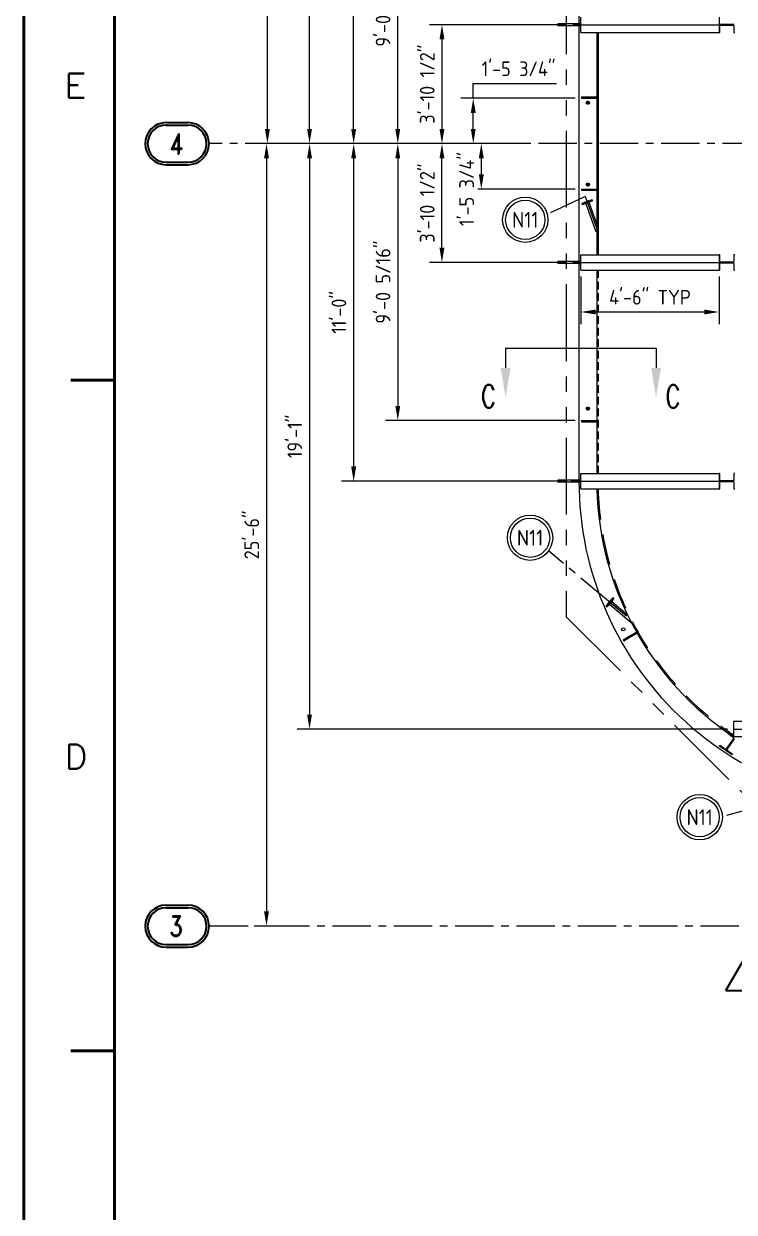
# Model space of a CAD drawing. Header units: inches. Extents: x 0 to 4731, y 0 to 1632.
# Drawn here: x 0 to 277.9, y 752.8 to 1217.6 of the extents above; entities that cross this region are included whole.
import ezdxf
from ezdxf.enums import TextEntityAlignment as Align

# ---------------------------------------------------------------- set-up
doc = ezdxf.new("R2010")
doc.units = ezdxf.units.IN
doc.header["$LTSCALE"] = 48
doc.header["$MEASUREMENT"] = 0
for name, pattern in [('CENTER', [2, 1.25, -0.25, 0.25, -0.25]), ('CENTER2', [1.125, 0.75, -0.125, 0.125, -0.125]), ('HIDDEN', [0.375, 0.25, -0.125]), ('PHANTOM2', [1.25, 0.625, -0.125, 0.125, -0.125, 0.125, -0.125])]:
    doc.linetypes.add(name, pattern=pattern)
for name, color, linetype, lineweight in [('AM_0', 7, 'Continuous', 50), ('AM_10', 7, 'CENTER', 50), ('AM_11', 92, 'PHANTOM2', 25), ('AM_4', 93, 'Continuous', 25), ('AM_5', 92, 'Continuous', 25), ('AM_6', 140, 'Continuous', 35), ('AM_7', 142, 'CENTER', 25), ('AM_BOR', 255, 'Continuous', 50), ('Equipment-AM_0', 7, 'Continuous', 50), ('Equipment-AM_10', 7, 'CENTER', 50), ('Equipment-AM_3', 6, 'HIDDEN', 25), ('Equipment-AM_5', 92, 'Continuous', 25), ('Equipment-AM_6', 140, 'Continuous', 35), ('Equipment-AM_7', 142, 'CENTER', 25)]:
    doc.layers.add(name, color=color, linetype=linetype, lineweight=lineweight)
doc.styles.add('ISOCP', font='ISOCP.SHX')
doc.styles.add('ROMAND', font='romand')
doc.styles.add('simplex', font='simplex.shx', dxfattribs={"width": 0.75})
doc.styles.get("Standard").update_dxf_attribs({"font": 'ROMANS.SHX', "width": 0.7})
doc.styles.add('XT07_0', font='isocp.shx', dxfattribs={"width": 0.9, "height": 7})
doc.dimstyles.new('METSOPOWER_ANSI$0', dxfattribs={"dimtxt": 0.12, "dimasz": 0.12, "dimexe": 0.1, "dimexo": 0.05, "dimgap": 0.06, "dimtad": 1, "dimtoh": 1, "dimdec": 5, "dimzin": 12, "dimdsep": 46, "dimlunit": 4, "dimtxsty": 'Standard', "dimcen": 0, "dimclrd": 256, "dimclre": 256, "dimclrt": 140, "dimadec": 0, "dimazin": 2, "dimtp": 0.1, "dimtm": 0.1, "dimtfac": 0.71, "dimtdec": 5, "dimtmove": 0, "dimatfit": 3, "dimfxl": 1, "dimfrac": 2, "dimtzin": 7, "dimlwd": -1, "dimlwe": -1, "dimarcsym": 1})

# ---------------------------------------------------------------- blocks, each defined once
blk = doc.blocks.new('PE_FR_E')
at = {"layer": 'AM_BOR'}
for p, q in [((18.75, 570.57), (9.75, 570.57)), ((18.75, 431.74), (9.75, 431.74))]:
    blk.add_line(p, q, dxfattribs=at)
at = {"layer": 'AM_BOR', "color": 9}
blk.add_lwpolyline([(0, 0), (1117.6, 0), (1117.6, 863.6), (0, 863.6)], close=True, dxfattribs=at)
at = {"layer": 'AM_BOR'}
blk.add_lwpolyline([(18.75, 15.25), (1098.85, 15.25), (1098.85, 848.35), (18.75, 848.35)], close=True, dxfattribs=at)
at = {"layer": 'AM_BOR', "style": 'simplex'}
for s, width, p in [('E', 1.148148, (10.67, 628.99)), ('D', 1.033333, (10.84, 490.16))]:
    blk.add_text(s, height=5, dxfattribs=dict(at, width=width)).set_placement(p, align=Align.CENTER)
at = {"layer": 'AM_BOR', "width": 0.9, "flags": 9}
blk.add_attdef('PENSTYLE', text='', height=1, dxfattribs=at).set_placement((1116.99, 0.33), align=Align.BOTTOM_RIGHT)
blk = doc.blocks.new('*U371')
at = {"layer": 'AM_7', "color": 0, "transparency": 16777216}
for p, q in [((0, 24), (0, 120.12)), ((-129.37, 0), (-24, 0)), ((24, 0), (120.12, 0)), ((0, -120.12), (0, -24))]:
    blk.add_line(p, q, dxfattribs=at)
at = {"layer": 'AM_7', "color": 0, "linetype": 'Continuous', "transparency": 16777216}
for p, q in [((0, -12), (0, 12)), ((-12, 0), (12, 0))]:
    blk.add_line(p, q, dxfattribs=at)
blk = doc.blocks.new('*U420')
at = {"layer": 'AM_7', "color": 0, "transparency": 16777216}
for p, q in [((0, 24), (0, 120.12)), ((-130.16, 0), (-24, 0)), ((24, 0), (120.12, 0)), ((0, -120.12), (0, -24))]:
    blk.add_line(p, q, dxfattribs=at)
at = {"layer": 'AM_7', "color": 0, "linetype": 'Continuous', "transparency": 16777216}
for p, q in [((0, -12), (0, 12)), ((-12, 0), (12, 0))]:
    blk.add_line(p, q, dxfattribs=at)
blk = doc.blocks.new('*U366')
at = {"layer": 'AM_7', "color": 0, "transparency": 16777216}
for p, q in [((0, 24), (0, 120.12)), ((-129.37, 0), (-24, 0)), ((24, 0), (120.12, 0)), ((0, -120.12), (0, -24))]:
    blk.add_line(p, q, dxfattribs=at)
at = {"layer": 'AM_7', "color": 0, "linetype": 'Continuous', "transparency": 16777216}
for p, q in [((0, -12), (0, 12)), ((-12, 0), (12, 0))]:
    blk.add_line(p, q, dxfattribs=at)
blk = doc.blocks.new('*U367')
at = {"layer": 'AM_7', "color": 0, "transparency": 16777216}
for p, q in [((0, 24), (0, 120.12)), ((-129.37, 0), (-24, 0)), ((24, 0), (120.12, 0)), ((0, -120.12), (0, -24))]:
    blk.add_line(p, q, dxfattribs=at)
at = {"layer": 'AM_7', "color": 0, "linetype": 'Continuous', "transparency": 16777216}
for p, q in [((0, -12), (0, 12)), ((-12, 0), (12, 0))]:
    blk.add_line(p, q, dxfattribs=at)
blk = doc.blocks.new('*D523')
at = {"layer": 'Defpoints', "color": 0, "transparency": 16777216}
for p in [(214.74, 1217.21), (163.54, 1170.71), (197.46, 1170.71)]:
    blk.add_point(p, dxfattribs=at)
at = {"layer": 'Equipment-AM_5', "linetype": 'ByBlock', "transparency": 16777216}
for p, q in [((212.34, 1217.21), (158.74, 1217.21)), ((163.54, 1211.45), (163.54, 1176.47)), ((195.06, 1170.71), (158.74, 1170.71))]:
    blk.add_line(p, q, dxfattribs=at)
at = {"layer": 'Equipment-AM_5', "transparency": 16777216}
for points in [[(162.58, 1211.45), (164.5, 1211.45), (163.54, 1217.21)], [(162.58, 1176.47), (164.5, 1176.47), (163.54, 1170.71)]]:
    blk.add_solid(points, dxfattribs=at)
at = {"layer": 'Equipment-AM_5', "color": 140, "transparency": 16777216, "insert": (157.78, 1193.96), "char_height": 5.76, "attachment_point": 5, "rotation": 90, "style": 'ISOCP', "bg_fill": 3, "box_fill_scale": 1.25, "bg_fill_color": 256, "bg_fill_true_color": 13158600, "bg_fill_transparency": 0}
blk.add_mtext('3\'-10 1/2"', dxfattribs=at)
blk = doc.blocks.new('*D524')
at = {"layer": 'Defpoints', "color": 0, "transparency": 16777216}
for p in [(129.02, 1302.71), (214.74, 1302.71), (197.46, 1170.71)]:
    blk.add_point(p, dxfattribs=at)
at = {"layer": 'Equipment-AM_5', "linetype": 'ByBlock', "transparency": 16777216}
for p, q in [((212.34, 1302.71), (124.22, 1302.71)), ((129.02, 1176.47), (129.02, 1296.95)), ((195.06, 1170.71), (124.22, 1170.71))]:
    blk.add_line(p, q, dxfattribs=at)
at = {"layer": 'Equipment-AM_5', "transparency": 16777216}
for points in [[(128.06, 1296.95), (129.98, 1296.95), (129.02, 1302.71)], [(128.06, 1176.47), (129.98, 1176.47), (129.02, 1170.71)]]:
    blk.add_solid(points, dxfattribs=at)
at = {"layer": 'Equipment-AM_5', "color": 140, "transparency": 16777216, "insert": (123.26, 1236.71), "char_height": 5.76, "attachment_point": 5, "rotation": 90, "style": 'ISOCP', "bg_fill": 3, "box_fill_scale": 1.25, "bg_fill_color": 256, "bg_fill_true_color": 13158600, "bg_fill_transparency": 0}
blk.add_mtext('11\'-0"', dxfattribs=at)
blk = doc.blocks.new('*D447')
at = {"layer": 'Defpoints', "color": 0, "transparency": 16777216}
for p in [(163.54, 1170.71), (197.46, 1170.71), (214.74, 1124.21)]:
    blk.add_point(p, dxfattribs=at)
at = {"layer": 'Equipment-AM_5', "linetype": 'ByBlock', "transparency": 16777216}
for p, q in [((195.06, 1170.71), (158.74, 1170.71)), ((163.54, 1129.97), (163.54, 1164.95)), ((212.34, 1124.21), (158.74, 1124.21))]:
    blk.add_line(p, q, dxfattribs=at)
at = {"layer": 'Equipment-AM_5', "transparency": 16777216}
for points in [[(162.58, 1164.95), (164.5, 1164.95), (163.54, 1170.71)], [(162.58, 1129.97), (164.5, 1129.97), (163.54, 1124.21)]]:
    blk.add_solid(points, dxfattribs=at)
at = {"layer": 'Equipment-AM_5', "color": 140, "transparency": 16777216, "insert": (157.78, 1147.46), "char_height": 5.76, "attachment_point": 5, "rotation": 90, "style": 'ISOCP', "bg_fill": 3, "box_fill_scale": 1.25, "bg_fill_color": 256, "bg_fill_true_color": 13158600, "bg_fill_transparency": 0}
blk.add_mtext('3\'-10 1/2"', dxfattribs=at)
blk = doc.blocks.new('*D525')
at = {"layer": 'Defpoints', "color": 0, "transparency": 16777216}
for p in [(197.46, 1170.71), (129.02, 1038.71), (213.94, 1038.71)]:
    blk.add_point(p, dxfattribs=at)
at = {"layer": 'Equipment-AM_5', "linetype": 'ByBlock', "transparency": 16777216}
for p, q in [((195.06, 1170.71), (124.22, 1170.71)), ((129.02, 1164.95), (129.02, 1044.47)), ((211.54, 1038.71), (124.22, 1038.71))]:
    blk.add_line(p, q, dxfattribs=at)
at = {"layer": 'Equipment-AM_5', "transparency": 16777216}
for points in [[(128.06, 1164.95), (129.98, 1164.95), (129.02, 1170.71)], [(128.06, 1044.47), (129.98, 1044.47), (129.02, 1038.71)]]:
    blk.add_solid(points, dxfattribs=at)
at = {"layer": 'Equipment-AM_5', "color": 140, "transparency": 16777216, "insert": (123.26, 1104.71), "char_height": 5.76, "attachment_point": 5, "rotation": 90, "style": 'ISOCP', "bg_fill": 3, "box_fill_scale": 1.25, "bg_fill_color": 256, "bg_fill_true_color": 13158600, "bg_fill_transparency": 0}
blk.add_mtext('11\'-0"', dxfattribs=at)
blk = doc.blocks.new('*D528')
at = {"layer": 'Defpoints', "color": 0, "transparency": 16777216}
for p in [(197.46, 1170.71), (218.1, 1152.96)]:
    blk.add_point(p, dxfattribs=at)
at = {"layer": 'Equipment-AM_5', "linetype": 'ByBlock', "transparency": 16777216}
for p, q in [((195.06, 1170.71), (174.14, 1170.71)), ((178.94, 1164.95), (178.94, 1158.72)), ((215.7, 1152.96), (174.14, 1152.96))]:
    blk.add_line(p, q, dxfattribs=at)
at = {"layer": 'Equipment-AM_5', "transparency": 16777216}
for points in [[(177.98, 1164.95), (179.9, 1164.95), (178.94, 1170.71)], [(177.98, 1158.72), (179.9, 1158.72), (178.94, 1152.96)]]:
    blk.add_solid(points, dxfattribs=at)
at = {"layer": 'Equipment-AM_5', "color": 140, "transparency": 16777216, "insert": (173.18, 1152.96), "char_height": 5.76, "attachment_point": 5, "rotation": 90, "style": 'ISOCP', "bg_fill": 3, "box_fill_scale": 1.25, "bg_fill_color": 256, "bg_fill_true_color": 13158600, "bg_fill_transparency": 0}
blk.add_mtext('1\'-5 3/4"', dxfattribs=at)
at = {"layer": 'Defpoints', "color": 0, "transparency": 16777216}
blk.add_point((178.94, 1152.96), dxfattribs=at)
blk = doc.blocks.new('*D529')
at = {"layer": 'Defpoints', "color": 0, "transparency": 16777216}
for p in [(175.79, 1188.46), (218.1, 1188.46), (197.46, 1170.71)]:
    blk.add_point(p, dxfattribs=at)
at = {"layer": 'Equipment-AM_5', "linetype": 'ByBlock', "transparency": 16777216}
for p, q in [((175.79, 1188.46), (175.79, 1194.22)), ((175.79, 1194.22), (208.33, 1194.22)), ((215.7, 1188.46), (170.99, 1188.46)), ((175.79, 1176.47), (175.79, 1182.7)), ((195.06, 1170.71), (170.99, 1170.71))]:
    blk.add_line(p, q, dxfattribs=at)
at = {"layer": 'Equipment-AM_5', "transparency": 16777216}
for points in [[(174.83, 1182.7), (176.75, 1182.7), (175.79, 1188.46)], [(174.83, 1176.47), (176.75, 1176.47), (175.79, 1170.71)]]:
    blk.add_solid(points, dxfattribs=at)
at = {"layer": 'Equipment-AM_5', "color": 140, "transparency": 16777216, "insert": (193.5, 1199.98), "char_height": 5.76, "attachment_point": 5, "style": 'ISOCP', "bg_fill": 3, "box_fill_scale": 1.25, "bg_fill_color": 256, "bg_fill_true_color": 13158600, "bg_fill_transparency": 0}
blk.add_mtext('1\'-5 3/4"', dxfattribs=at)
blk = doc.blocks.new('*D530')
at = {"layer": 'Defpoints', "color": 0, "transparency": 16777216}
for p in [(146.28, 1279.03), (218.1, 1279.03), (197.46, 1170.71)]:
    blk.add_point(p, dxfattribs=at)
at = {"layer": 'Equipment-AM_5', "linetype": 'ByBlock', "transparency": 16777216}
for p, q in [((215.7, 1279.03), (141.48, 1279.03)), ((146.28, 1176.47), (146.28, 1273.27)), ((195.06, 1170.71), (141.48, 1170.71))]:
    blk.add_line(p, q, dxfattribs=at)
at = {"layer": 'Equipment-AM_5', "transparency": 16777216}
for points in [[(145.32, 1273.27), (147.24, 1273.27), (146.28, 1279.03)], [(145.32, 1176.47), (147.24, 1176.47), (146.28, 1170.71)]]:
    blk.add_solid(points, dxfattribs=at)
at = {"layer": 'Equipment-AM_5', "color": 140, "transparency": 16777216, "insert": (140.52, 1224.87), "char_height": 5.76, "attachment_point": 5, "rotation": 90, "style": 'ISOCP', "bg_fill": 3, "box_fill_scale": 1.25, "bg_fill_color": 256, "bg_fill_true_color": 13158600, "bg_fill_transparency": 0}
blk.add_mtext('9\'-0 5/16"', dxfattribs=at)
blk = doc.blocks.new('*D448')
at = {"layer": 'Defpoints', "color": 0, "transparency": 16777216}
for p in [(197.46, 1170.71), (146.28, 1062.4), (218.1, 1062.4)]:
    blk.add_point(p, dxfattribs=at)
at = {"layer": 'Equipment-AM_5', "linetype": 'ByBlock', "transparency": 16777216}
for p, q in [((195.06, 1170.71), (141.48, 1170.71)), ((146.28, 1164.95), (146.28, 1068.16)), ((215.7, 1062.4), (141.48, 1062.4))]:
    blk.add_line(p, q, dxfattribs=at)
at = {"layer": 'Equipment-AM_5', "transparency": 16777216}
for points in [[(145.32, 1164.95), (147.24, 1164.95), (146.28, 1170.71)], [(145.32, 1068.16), (147.24, 1068.16), (146.28, 1062.4)]]:
    blk.add_solid(points, dxfattribs=at)
at = {"layer": 'Equipment-AM_5', "color": 140, "transparency": 16777216, "insert": (140.52, 1116.55), "char_height": 5.76, "attachment_point": 5, "rotation": 90, "style": 'ISOCP', "bg_fill": 3, "box_fill_scale": 1.25, "bg_fill_color": 256, "bg_fill_true_color": 13158600, "bg_fill_transparency": 0}
blk.add_mtext('9\'-0 5/16"', dxfattribs=at)
blk = doc.blocks.new('*D510')
at = {"layer": 'Defpoints', "color": 0, "transparency": 16777216}
for p in [(111.76, 1399.71), (277.6, 1399.71), (197.46, 1170.71)]:
    blk.add_point(p, dxfattribs=at)
at = {"layer": 'Equipment-AM_5', "linetype": 'ByBlock', "transparency": 16777216}
for p, q in [((275.2, 1399.71), (106.96, 1399.71)), ((111.76, 1176.47), (111.76, 1393.95)), ((195.06, 1170.71), (106.96, 1170.71))]:
    blk.add_line(p, q, dxfattribs=at)
at = {"layer": 'Equipment-AM_5', "transparency": 16777216}
for points in [[(110.8, 1393.95), (112.72, 1393.95), (111.76, 1399.71)], [(110.8, 1176.47), (112.72, 1176.47), (111.76, 1170.71)]]:
    blk.add_solid(points, dxfattribs=at)
at = {"layer": 'Equipment-AM_5', "color": 140, "transparency": 16777216, "insert": (106, 1285.21), "char_height": 5.76, "attachment_point": 5, "rotation": 90, "style": 'ISOCP', "bg_fill": 3, "box_fill_scale": 1.25, "bg_fill_color": 256, "bg_fill_true_color": 13158600, "bg_fill_transparency": 0}
blk.add_mtext('19\'-1"', dxfattribs=at)
blk = doc.blocks.new('*D511')
at = {"layer": 'Defpoints', "color": 0, "transparency": 16777216}
for p in [(197.46, 1170.71), (111.76, 941.71), (277.6, 941.71)]:
    blk.add_point(p, dxfattribs=at)
at = {"layer": 'Equipment-AM_5', "linetype": 'ByBlock', "transparency": 16777216}
for p, q in [((195.06, 1170.71), (106.96, 1170.71)), ((111.76, 1164.95), (111.76, 947.47)), ((275.2, 941.71), (106.96, 941.71))]:
    blk.add_line(p, q, dxfattribs=at)
at = {"layer": 'Equipment-AM_5', "transparency": 16777216}
for points in [[(110.8, 1164.95), (112.72, 1164.95), (111.76, 1170.71)], [(110.8, 947.47), (112.72, 947.47), (111.76, 941.71)]]:
    blk.add_solid(points, dxfattribs=at)
at = {"layer": 'Equipment-AM_5', "color": 140, "transparency": 16777216, "insert": (106, 1056.21), "char_height": 5.76, "attachment_point": 5, "rotation": 90, "style": 'ISOCP', "bg_fill": 3, "box_fill_scale": 1.25, "bg_fill_color": 256, "bg_fill_true_color": 13158600, "bg_fill_transparency": 0}
blk.add_mtext('19\'-1"', dxfattribs=at)
blk = doc.blocks.new('XA16S')
at = {"layer": 'AM_4'}
for radius in [7.5, 6.5]:
    blk.add_circle((0, -7.5), radius, dxfattribs=at)
at = {"layer": 'AM_6', "style": 'XT07_0', "width": 0.9}
blk.add_attdef('?', text='', height=7, dxfattribs=at).set_placement((0, -7.5), align=Align.MIDDLE)
blk = doc.blocks.new('*D533')
at = {"layer": 'Defpoints', "color": 0, "transparency": 16777216}
for p in [(95.27, 1476.71), (119.75, 1476.71), (197.57, 1170.71)]:
    blk.add_point(p, dxfattribs=at)
at = {"layer": 'Equipment-AM_5', "linetype": 'ByBlock', "transparency": 16777216}
for p, q in [((117.35, 1476.71), (90.47, 1476.71)), ((95.27, 1176.47), (95.27, 1470.95)), ((195.17, 1170.71), (90.47, 1170.71))]:
    blk.add_line(p, q, dxfattribs=at)
at = {"layer": 'Equipment-AM_5', "transparency": 16777216}
for points in [[(94.31, 1470.95), (96.23, 1470.95), (95.27, 1476.71)], [(94.31, 1176.47), (96.23, 1176.47), (95.27, 1170.71)]]:
    blk.add_solid(points, dxfattribs=at)
at = {"layer": 'Equipment-AM_5', "color": 140, "transparency": 16777216, "insert": (89.51, 1323.71), "char_height": 5.76, "attachment_point": 5, "rotation": 90, "style": 'ISOCP', "bg_fill": 3, "box_fill_scale": 1.25, "bg_fill_color": 256, "bg_fill_true_color": 13158600, "bg_fill_transparency": 0}
blk.add_mtext('25\'-6"', dxfattribs=at)
blk = doc.blocks.new('*D534')
at = {"layer": 'Defpoints', "color": 0, "transparency": 16777216}
for p in [(107.68, 1170.71), (94.93, 864.71), (107.68, 864.71)]:
    blk.add_point(p, dxfattribs=at)
at = {"layer": 'Equipment-AM_5', "linetype": 'ByBlock', "transparency": 16777216}
for p, q in [((105.28, 1170.71), (90.13, 1170.71)), ((94.93, 1164.95), (94.93, 870.47)), ((105.28, 864.71), (90.13, 864.71))]:
    blk.add_line(p, q, dxfattribs=at)
at = {"layer": 'Equipment-AM_5', "transparency": 16777216}
for points in [[(93.97, 1164.95), (95.89, 1164.95), (94.93, 1170.71)], [(93.97, 870.47), (95.89, 870.47), (94.93, 864.71)]]:
    blk.add_solid(points, dxfattribs=at)
at = {"layer": 'Equipment-AM_5', "color": 140, "transparency": 16777216, "insert": (89.17, 1017.71), "char_height": 5.76, "attachment_point": 5, "rotation": 90, "style": 'ISOCP', "bg_fill": 3, "box_fill_scale": 1.25, "bg_fill_color": 256, "bg_fill_true_color": 13158600, "bg_fill_transparency": 0}
blk.add_mtext('25\'-6"', dxfattribs=at)
blk = doc.blocks.new('Column Row Bubble')
at = {"layer": 'AM_6'}
for p, q in [((0.257, 0.515), (0.524, 0.515)), ((0.257, 0.483), (0.524, 0.483)), ((0.257, 0.031), (0.524, 0.031)), ((0.257, 0), (0.524, 0))]:
    blk.add_line(p, q, dxfattribs=at)
for centre, radius, start, end in [((0.257, 0.257), 0.257, 90, 270), ((0.257, 0.257), 0.226, 90, 270), ((0.524, 0.257), 0.257, 270, 90), ((0.524, 0.257), 0.226, 270, 90)]:
    blk.add_arc(centre, radius, start, end, dxfattribs=at)
at = {"layer": 'AM_6', "style": 'ROMAND', "width": 0.75}
blk.add_attdef('X', text='', height=0.25, dxfattribs=at).set_placement((0.379, 0.257), align=Align.MIDDLE)
blk = doc.blocks.new('*D632')
at = {"layer": 'Defpoints', "color": 0, "transparency": 16777216}
for p in [(217.92, 1121.2), (271.9, 1121.2), (271.9, 1104.88)]:
    blk.add_point(p, dxfattribs=at)
at = {"layer": 'Equipment-AM_5', "linetype": 'ByBlock', "transparency": 16777216}
for p, q in [((217.92, 1118.8), (217.92, 1100.08)), ((271.9, 1118.8), (271.9, 1100.08)), ((223.68, 1104.88), (266.14, 1104.88))]:
    blk.add_line(p, q, dxfattribs=at)
at = {"layer": 'Equipment-AM_5', "transparency": 16777216}
for points in [[(223.68, 1105.84), (223.68, 1103.92), (217.92, 1104.88)], [(266.14, 1105.84), (266.14, 1103.92), (271.9, 1104.88)]]:
    blk.add_solid(points, dxfattribs=at)
at = {"layer": 'Equipment-AM_5', "color": 140, "transparency": 16777216, "insert": (244.91, 1110.64), "char_height": 5.76, "attachment_point": 5, "style": 'ISOCP', "bg_fill": 3, "box_fill_scale": 1.25, "bg_fill_color": 256, "bg_fill_true_color": 13158600, "bg_fill_transparency": 0}
blk.add_mtext('4\'-6" TYP', dxfattribs=at)
blk = doc.blocks.new('Revision Triangle')
at = {"layer": 'AM_6'}
for p, q in [((-0.2188, 0), (0, 0.3789)), ((0, 0.3789), (0.2188, 0)), ((-0.2188, 0), (0.2188, 0))]:
    blk.add_line(p, q, dxfattribs=at)
at = {"layer": 'AM_6', "style": 'simplex', "width": 0.75}
blk.add_attdef('X', text='', height=0.12, dxfattribs=at).set_placement((-0.0001, 0.0447), align=Align.CENTER)

msp = doc.modelspace()

# ---------------------------------------------------------------- linework, layer by layer
at = {"layer": 'AM_11'}
for p, q in [((212.104193, 1355.71108), (212.104193, 985.71108)), ((212.104193, 985.71108), (289.104193, 908.71108))]:
    msp.add_line(p, q, dxfattribs=at)
at = {"layer": 'AM_7', "ltscale": 0.25}
for p, q in [((504.262627, 1170.71108), (197.455922, 1170.71108)), ((219.510578, 1150.023832), (224.338486, 1136.759266)), ((277.604193, 941.71108), (414.751203, 941.71108)), ((312.515172, 918.117195), (273.200103, 907.582754))]:
    msp.add_line(p, q, dxfattribs=at)
at = {"layer": 'Equipment-AM_0', "lineweight": 18}
for p, q in [((217.104193, 1302.71108), (217.104193, 1038.71108)), ((217.904193, 1214.20108), (217.904193, 1220.22108)), ((217.916693, 1214.20108), (217.916693, 1220.22108)), ((271.904193, 1220.22108), (271.904193, 1214.20108)), ((217.916693, 1214.20108), (217.904193, 1214.20108)), ((217.916693, 1214.20108), (271.904193, 1214.20108)), ((224.104193, 1214.20108), (224.104193, 1127.22108)), ((224.604193, 1214.20108), (224.604193, 1127.22108)), ((271.904193, 1214.20108), (272.269193, 1214.20108)), ((272.269193, 1214.20108), (272.269193, 1216.83108)), ((277.489193, 1217.34108), (272.519193, 1217.34108)), ((272.519193, 1217.08108), (277.489193, 1217.08108)), ((277.739193, 1216.83108), (277.739193, 1214.20108)), ((277.739193, 1214.20108), (278.104193, 1214.20108)), ((218.104193, 1188.96108), (218.104193, 1188.46108)), ((218.104193, 1188.96108), (220.104193, 1188.96108)), ((218.104193, 1188.46108), (220.104193, 1188.46108)), ((220.104193, 1188.96108), (220.104193, 1188.46108)), ((220.104193, 1188.96108), (224.104193, 1188.96108)), ((220.104193, 1188.46108), (224.104193, 1188.46108)), ((218.104193, 1152.96108), (218.104193, 1152.46108)), ((218.104193, 1152.96108), (220.104193, 1152.96108)), ((220.104193, 1152.96108), (220.104193, 1152.46108)), ((220.104193, 1152.96108), (224.104193, 1152.96108)), ((218.104193, 1152.46108), (220.104193, 1152.46108)), ((222.233945, 1148.754527), (218.240252, 1147.300941)), ((222.404955, 1148.28468), (218.411262, 1146.831095)), ((221.155415, 1148.428485), (219.27603, 1147.744445)), ((220.104193, 1152.46108), (224.104193, 1152.46108)), ((221.176791, 1148.369754), (221.155415, 1148.428485)), ((222.404955, 1148.28468), (222.233945, 1148.754527)), ((218.240252, 1147.300941), (218.411262, 1146.831095)), ((219.27603, 1147.744445), (219.297406, 1147.685714)), ((219.497781, 1147.226556), (219.540534, 1147.109094)), ((221.361188, 1147.771758), (219.540534, 1147.109094)), ((219.833013, 1147.215548), (223.787621, 1136.350352)), ((224.104193, 1139.325381), (221.068709, 1147.665304)), ((221.361188, 1147.771758), (221.318436, 1147.88922)), ((224.104193, 1136.465575), (223.787621, 1136.350352)), ((217.904193, 1121.20108), (217.904193, 1127.22108)), ((217.904193, 1127.22108), (217.916693, 1127.22108)), ((217.916693, 1121.20108), (217.916693, 1127.22108)), ((217.916693, 1127.22108), (271.904193, 1127.22108)), ((272.269193, 1127.22108), (271.904193, 1127.22108)), ((271.904193, 1127.22108), (271.904193, 1121.20108)), ((272.269193, 1124.59108), (272.269193, 1127.22108)), ((277.739193, 1127.22108), (277.739193, 1124.59108)), ((278.104193, 1127.22108), (277.739193, 1127.22108)), ((217.916693, 1121.20108), (217.904193, 1121.20108)), ((217.916693, 1121.20108), (271.904193, 1121.20108)), ((224.104193, 1121.20108), (224.104193, 1041.72108)), ((271.904193, 1121.20108), (272.269193, 1121.20108)), ((272.269193, 1121.20108), (272.269193, 1123.83108)), ((277.489193, 1124.34108), (272.519193, 1124.34108)), ((272.519193, 1124.08108), (277.489193, 1124.08108)), ((277.739193, 1123.83108), (277.739193, 1121.20108)), ((277.739193, 1121.20108), (278.104193, 1121.20108)), ((218.104193, 1062.395427), (218.104193, 1061.895427)), ((218.104193, 1062.395427), (220.104193, 1062.395427)), ((218.104193, 1061.895427), (220.104193, 1061.895427)), ((220.104193, 1062.395427), (220.104193, 1061.895427)), ((220.104193, 1062.395427), (224.104193, 1062.395427)), ((220.104193, 1061.895427), (224.104193, 1061.895427)), ((217.904193, 1041.72108), (217.916693, 1041.72108)), ((217.904193, 1035.70108), (217.904193, 1041.72108)), ((217.916693, 1035.70108), (217.916693, 1041.72108)), ((217.916693, 1041.72108), (271.904193, 1041.72108)), ((272.269193, 1041.72108), (271.904193, 1041.72108)), ((271.904193, 1041.72108), (271.904193, 1035.70108)), ((272.269193, 1039.09108), (272.269193, 1041.72108)), ((277.739193, 1041.72108), (277.739193, 1039.09108)), ((278.104193, 1041.72108), (277.739193, 1041.72108)), ((272.269193, 1035.70108), (272.269193, 1038.33108)), ((277.489193, 1038.84108), (272.519193, 1038.84108)), ((272.519193, 1038.58108), (277.489193, 1038.58108)), ((277.739193, 1038.33108), (277.739193, 1035.70108)), ((217.916693, 1035.70108), (217.904193, 1035.70108)), ((217.916693, 1035.70108), (271.904193, 1035.70108)), ((271.904193, 1035.70108), (272.269193, 1035.70108)), ((277.739193, 1035.70108), (278.104193, 1035.70108)), ((230.398483, 993.094466), (227.666636, 989.838777)), ((230.781505, 992.773072), (228.049658, 989.517383)), ((229.627469, 992.27284), (228.341894, 990.740751)), ((228.341894, 990.740751), (228.389772, 990.700577)), ((228.792881, 990.403122), (228.888636, 990.322774)), ((230.134037, 991.806985), (228.888636, 990.322774)), ((229.088704, 990.561205), (237.602622, 983.41718)), ((229.675347, 992.232666), (229.627469, 992.27284)), ((236.114944, 986.382101), (229.93397, 991.568554)), ((230.134037, 991.806985), (230.038282, 991.887333)), ((230.781505, 992.773072), (230.398483, 993.094466)), ((227.666636, 989.838777), (228.049658, 989.517383)), ((234.413881, 976.709608), (236.151681, 977.699583)), ((234.413881, 976.709608), (234.661374, 976.275158)), ((234.661374, 976.275158), (236.399175, 977.265133)), ((236.151681, 977.699583), (239.627281, 979.679533)), ((236.151681, 977.699583), (236.399175, 977.265133)), ((236.399175, 977.265133), (239.874689, 979.245034)), ((239.627281, 979.679533), (239.751028, 979.462308)), ((277.604193, 944.72108), (277.604193, 938.70108)), ((414.751203, 944.72108), (277.604193, 944.72108)), ((275.430449, 939.921154), (275.640068, 940.21996)), ((277.583488, 938.410749), (275.430449, 939.921154)), ((275.640068, 940.21996), (277.407811, 938.979849)), ((272.079418, 935.144354), (272.289037, 935.44316)), ((277.007667, 931.687078), (272.079418, 935.144354)), ((272.289037, 935.44316), (274.442076, 933.932755)), ((274.790312, 933.993842), (277.644575, 938.062513)), ((277.857423, 937.913195), (275.00316, 933.844525)), ((414.751203, 938.70108), (277.604193, 938.70108)), ((275.064247, 933.496288), (277.217286, 931.985883)), ((277.217286, 931.985883), (277.007667, 931.687078))]:
    msp.add_line(p, q, dxfattribs=at)
for centre in [(220.604193, 1186.71108), (220.604193, 1154.71108), (220.604193, 1067.082275), (234.444788, 980.775419)]:
    msp.add_circle(centre, 0.625, dxfattribs=at)
for centre, radius, start, end in [((272.519193, 1217.59108), 0.25, 180, 270), ((272.519193, 1216.83108), 0.25, 90, 180), ((277.489193, 1217.59108), 0.25, 270, 0), ((277.489193, 1216.83108), 0.25, 0, 90), ((272.519193, 1124.59108), 0.25, 180, 270), ((272.519193, 1123.83108), 0.25, 90, 180), ((277.489193, 1124.59108), 0.25, 270, 0), ((277.489193, 1123.83108), 0.25, 0, 90), ((344.104193, 1038.71108), 127, 180, 275.54082538), ((272.519193, 1039.09108), 0.25, 180, 270), ((272.519193, 1038.33108), 0.25, 90, 180), ((277.489193, 1039.09108), 0.25, 270, 0), ((277.489193, 1038.33108), 0.25, 0, 90), ((344.104193, 1038.71108), 120, 181.43731988, 236.13261412), ((277.439914, 938.206087), 0.25, 324.94948144, 54.94948144), ((274.58565, 934.137417), 0.25, 234.94948144, 324.94948144), ((275.207821, 933.70095), 0.25, 144.94948144, 234.94948144)]:
    msp.add_arc(centre, radius, start, end, dxfattribs=at)
at = {"layer": 'Equipment-AM_3', "lineweight": 18, "ltscale": 0.25}
msp.add_line((224.604193, 1121.20108), (224.604193, 1041.72108), dxfattribs=at)
at = {"layer": 'Equipment-AM_3'}
msp.add_arc((344.104193, 1038.71108), 119.5, 181.43731988, 236.13261412, dxfattribs=at)
at = {"layer": 'Equipment-AM_7', "ltscale": 0.25}
for p, q in [((219.869193, 1186.71108), (221.339193, 1186.71108)), ((220.604193, 1185.97608), (220.604193, 1187.44608)), ((219.869193, 1154.71108), (221.339193, 1154.71108)), ((220.604193, 1153.97608), (220.604193, 1155.44608)), ((219.869193, 1067.082275), (221.339193, 1067.082275)), ((220.604193, 1066.347275), (220.604193, 1067.817275)), ((327.697183, 864.71108), (72.465318, 864.71108))]:
    msp.add_line(p, q, dxfattribs=at)

# ---------------------------------------------------------------- block references
at = {"layer": 'AM_5', "ltscale": 5}
ref = msp.add_blockref('XA16S', (255.487525, 907.317987), dxfattribs=dict(at, xscale=1.181102362204724, yscale=1.181102362204724, zscale=1.181102362204724, rotation=90))
ref.add_attrib('?', 'N11', dxfattribs={"layer": 'AM_6', "height": 6.1515748, "style": 'XT07_0'}).set_placement((264.345793, 907.317987), align=Align.MIDDLE)
at = {"layer": 'AM_7'}
for name, p in [('*U371', (344.104193, 1302.71108)), ('*U366', (344.104193, 1217.21108)), ('*U367', (344.104193, 1124.21108)), ('*U420', (344.104193, 1038.71108))]:
    msp.add_blockref(name, p, dxfattribs=at)
at = {"layer": 'Equipment-AM_0', "lineweight": 0, "xscale": 1.88976377952768, "yscale": 1.88976377952768, "zscale": 1.88976377952768}
msp.add_blockref('PE_FR_E', (0, 0), dxfattribs=at)
at = {"layer": 'Equipment-AM_6', "xscale": 32, "yscale": 32, "zscale": 32}
for p, values in [((47.461939, 1162.47848), {'X': '4'}), ((47.461939, 856.47848), {'X': '3'})]:
    msp.add_blockref('Column Row Bubble', p, dxfattribs=at).add_auto_attribs(values)
at = {"layer": 'Equipment-AM_7', "linetype": 'CENTER2', "xscale": 48, "yscale": 48, "zscale": 48}
msp.add_blockref('Revision Triangle', (285.118288, 839.49429), dxfattribs=at).add_auto_attribs({'X': '2'})

# ---------------------------------------------------------------- next in the draw order: dimensions: what is measured, and where the dimension line sits
at = {"layer": 'Equipment-AM_5'}
dim = msp.add_linear_dim(base=(163.541152, 1170.71108), p1=(214.736045, 1217.21108), p2=(197.455922, 1170.71108), angle=90, dimstyle='METSOPOWER_ANSI$0', override={"dimscale": 48, "dimzin": 15, "dimtxsty": 'ISOCP', "dimtfill": 1}, dxfattribs=at)
dim.commit()
dim.dimension.update_dxf_attribs({"geometry": '*D523', "text_midpoint": (157.780585, 1193.96108)})

# ---------------------------------------------------------------- next in the draw order: dimensions: what is measured, and where the dimension line sits
dim = msp.add_linear_dim(base=(129.019293, 1302.71108), p1=(197.455922, 1170.71108), p2=(214.736045, 1302.71108), angle=90, dimstyle='METSOPOWER_ANSI$0', override={"dimscale": 48, "dimzin": 15, "dimtxsty": 'ISOCP', "dimtfill": 1}, dxfattribs=at)
dim.commit()
dim.dimension.update_dxf_attribs({"geometry": '*D524', "text_midpoint": (123.259293, 1236.71108)})

# ---------------------------------------------------------------- next in the draw order: dimensions: what is measured, and where the dimension line sits
dim = msp.add_linear_dim(base=(163.541152, 1170.71108), p1=(214.736045, 1124.21108), p2=(197.455922, 1170.71108), angle=90, dimstyle='METSOPOWER_ANSI$0', override={"dimscale": 48, "dimzin": 15, "dimtxsty": 'ISOCP', "dimtfill": 1}, dxfattribs=at)
dim.commit()
dim.dimension.update_dxf_attribs({"geometry": '*D447', "text_midpoint": (163.541152, 1147.46108), "dimtype": 160})

# ---------------------------------------------------------------- next in the draw order: dimensions: what is measured, and where the dimension line sits
dim = msp.add_linear_dim(base=(129.019293, 1038.71108), p1=(197.455922, 1170.71108), p2=(213.94454, 1038.71108), angle=90, dimstyle='METSOPOWER_ANSI$0', override={"dimscale": 48, "dimzin": 15, "dimtxsty": 'ISOCP', "dimtfill": 1}, dxfattribs=at)
dim.commit()
dim.dimension.update_dxf_attribs({"geometry": '*D525', "text_midpoint": (123.259293, 1104.71108)})

# ---------------------------------------------------------------- next in the draw order: dimensions: what is measured, and where the dimension line sits
dim = msp.add_linear_dim(base=(178.937431, 1152.96108), p1=(197.455922, 1170.71108), p2=(218.104193, 1152.96108), angle=90, dimstyle='METSOPOWER_ANSI$0', override={"dimscale": 48, "dimzin": 15, "dimtxsty": 'ISOCP', "dimtfill": 1}, dxfattribs=at)
dim.commit()
dim.dimension.update_dxf_attribs({"geometry": '*D528', "text_midpoint": (178.937431, 1152.96108), "dimtype": 160})

# ---------------------------------------------------------------- next in the draw order: dimensions: what is measured, and where the dimension line sits
dim = msp.add_linear_dim(base=(175.789029, 1188.46108), p1=(197.455922, 1170.71108), p2=(218.104193, 1188.46108), angle=90, dimstyle='METSOPOWER_ANSI$0', override={"dimscale": 48, "dimzin": 15, "dimtxsty": 'ISOCP', "dimtfill": 1}, dxfattribs=at)
dim.commit()
dim.dimension.update_dxf_attribs({"geometry": '*D529', "text_midpoint": (193.501029, 1194.22108), "dimtype": 160})

# ---------------------------------------------------------------- next in the draw order: dimensions: what is measured, and where the dimension line sits
dim = msp.add_linear_dim(base=(146.280222, 1279.026733), p1=(197.455922, 1170.71108), p2=(218.104193, 1279.026733), angle=90, dimstyle='METSOPOWER_ANSI$0', override={"dimscale": 48, "dimzin": 15, "dimtxsty": 'ISOCP', "dimtfill": 1}, dxfattribs=at)
dim.commit()
dim.dimension.update_dxf_attribs({"geometry": '*D530', "text_midpoint": (140.520222, 1224.868906)})

# ---------------------------------------------------------------- next in the draw order: dimensions: what is measured, and where the dimension line sits
dim = msp.add_linear_dim(base=(146.280222, 1062.395427), p1=(197.455922, 1170.71108), p2=(218.104193, 1062.395427), angle=90, dimstyle='METSOPOWER_ANSI$0', override={"dimscale": 48, "dimzin": 15, "dimtxsty": 'ISOCP', "dimtfill": 1}, dxfattribs=at)
dim.commit()
dim.dimension.update_dxf_attribs({"geometry": '*D448', "text_midpoint": (140.520222, 1116.553253)})

# ---------------------------------------------------------------- next in the draw order: dimensions: what is measured, and where the dimension line sits
dim = msp.add_linear_dim(base=(111.758363, 1399.71108), p1=(197.455922, 1170.71108), p2=(277.604193, 1399.71108), angle=90, dimstyle='METSOPOWER_ANSI$0', override={"dimscale": 48, "dimzin": 15, "dimtxsty": 'ISOCP', "dimtfill": 1}, dxfattribs=at)
dim.commit()
dim.dimension.update_dxf_attribs({"geometry": '*D510', "text_midpoint": (105.998363, 1285.21108)})

# ---------------------------------------------------------------- next in the draw order: linework, layer by layer
at = {"layer": 'AM_0', "lineweight": 18}
for p, q in [((208.904193, 1217.58608), (208.904193, 1216.83608)), ((211.904193, 1217.58608), (208.904193, 1217.58608)), ((211.904193, 1216.83608), (208.904193, 1216.83608)), ((211.904193, 1216.83608), (211.904193, 1217.58608)), ((217.904193, 1217.58608), (211.904193, 1217.58608)), ((217.904193, 1216.83608), (211.904193, 1216.83608))]:
    msp.add_line(p, q, dxfattribs=at)

# ---------------------------------------------------------------- next in the draw order: dimensions: what is measured, and where the dimension line sits
at = {"layer": 'Equipment-AM_5'}
dim = msp.add_linear_dim(base=(111.758363, 941.71108), p1=(197.455922, 1170.71108), p2=(277.604193, 941.71108), angle=90, dimstyle='METSOPOWER_ANSI$0', override={"dimscale": 48, "dimzin": 15, "dimtxsty": 'ISOCP', "dimtfill": 1}, dxfattribs=at)
dim.commit()
dim.dimension.update_dxf_attribs({"geometry": '*D511', "text_midpoint": (105.998363, 1056.21108)})

# ---------------------------------------------------------------- next in the draw order: linework, layer by layer
at = {"layer": 'AM_0', "lineweight": 18}
for p, q in [((217.904193, 1127.22108), (217.916693, 1127.22108)), ((208.904193, 1124.58608), (208.904193, 1123.83608)), ((211.904193, 1124.58608), (208.904193, 1124.58608)), ((211.904193, 1123.83608), (208.904193, 1123.83608)), ((211.904193, 1123.83608), (211.904193, 1124.58608)), ((217.904193, 1124.58608), (211.904193, 1124.58608)), ((217.904193, 1123.83608), (211.904193, 1123.83608)), ((208.904193, 1039.08608), (208.904193, 1038.33608)), ((211.904193, 1039.08608), (208.904193, 1039.08608)), ((211.904193, 1038.33608), (208.904193, 1038.33608)), ((211.904193, 1038.33608), (211.904193, 1039.08608)), ((217.904193, 1039.08608), (211.904193, 1039.08608)), ((217.904193, 1038.33608), (211.904193, 1038.33608))]:
    msp.add_line(p, q, dxfattribs=at)
at = {"layer": 'AM_10', "lineweight": 18}
msp.add_line((188.44973, 1090.674689), (247.277776, 1090.674689), dxfattribs=at)
at = {"layer": 'AM_7', "ltscale": 0.25}
for p, q in [((219.510578, 1150.023832), (204.752311, 1143.022996)), ((229.415581, 991.145228), (205.217047, 1011.450209)), ((235.658785, 985.906558), (229.032559, 991.466622))]:
    msp.add_line(p, q, dxfattribs=at)
at = {"layer": 'Equipment-AM_10', "color": 7, "linetype": 'CENTER', "lineweight": 18}
for p, q in [((188.44973, 1090.674689), (188.44973, 1082.994689)), ((247.277776, 1090.674689), (247.277776, 1082.994689))]:
    msp.add_line(p, q, dxfattribs=at)
at = {"layer": 'Equipment-AM_10', "color": 7, "linetype": 'Continuous', "extrusion": (-1.06306e-17, 0, -1)}
msp.add_trace([(-190.36973, 1082.994689), (-186.52973, 1082.994689), (-188.44973, 1071.474689)], dxfattribs=at)
at = {"layer": 'Equipment-AM_10', "color": 7, "linetype": 'Continuous'}
msp.add_trace([(245.357776, 1082.994689), (249.197776, 1082.994689), (247.277776, 1071.474689)], dxfattribs=at)
at = {"layer": 'Equipment-AM_7', "ltscale": 0.25}
msp.add_line((197.565922, 1170.71108), (72.465318, 1170.71108), dxfattribs=at)

# ---------------------------------------------------------------- next in the draw order: block references
at = {"layer": 'AM_5', "ltscale": 5}
ref = msp.add_blockref('XA16S', (187.284734, 1140.937638), dxfattribs=dict(at, xscale=1.181102362204724, yscale=1.181102362204724, zscale=1.181102362204724, rotation=90))
ref.add_attrib('?', 'N11', dxfattribs={"layer": 'AM_6', "height": 6.1515748, "style": 'XT07_0'}).set_placement((196.143002, 1140.937638), align=Align.MIDDLE)
ref = msp.add_blockref('XA16S', (189.149585, 1016.597678), dxfattribs=dict(at, xscale=1.181102362204724, yscale=1.181102362204724, zscale=1.181102362204724, rotation=90))
ref.add_attrib('?', 'N11', dxfattribs={"layer": 'AM_6', "height": 6.1515748, "style": 'XT07_0'}).set_placement((198.007853, 1016.597678), align=Align.MIDDLE)

# ---------------------------------------------------------------- next in the draw order: texts
at = {"layer": 'Equipment-AM_10', "color": 30, "lineweight": 18, "char_height": 8.9856, "attachment_point": 5}
for insert in [(181.74871, 1071.908998), (253.859355, 1071.843211)]:
    msp.add_mtext('C', dxfattribs=dict(at, insert=insert))

# ---------------------------------------------------------------- next in the draw order: dimensions: what is measured, and where the dimension line sits
at = {"layer": 'Equipment-AM_5'}
dim = msp.add_linear_dim(base=(271.904193, 1104.877642), p1=(217.916693, 1121.20108), p2=(271.904193, 1121.20108), angle=0, text='<> TYP', dimstyle='METSOPOWER_ANSI$0', override={"dimscale": 48, "dimzin": 15, "dimpost": '', "dimtxsty": 'ISOCP', "dimtfill": 1}, dxfattribs=at)
dim.commit()
dim.dimension.update_dxf_attribs({"geometry": '*D632', "text_midpoint": (244.910443, 1110.637642)})

# ---------------------------------------------------------------- next in the draw order: dimensions: what is measured, and where the dimension line sits
dim = msp.add_linear_dim(base=(95.27088, 1476.71108), p1=(197.565922, 1170.71108), p2=(119.750416, 1476.71108), angle=90, dimstyle='METSOPOWER_ANSI$0', override={"dimscale": 48, "dimzin": 15, "dimtxsty": 'ISOCP', "dimtfill": 1}, dxfattribs=at)
dim.commit()
dim.dimension.update_dxf_attribs({"geometry": '*D533', "text_midpoint": (89.510313, 1323.71108)})

# ---------------------------------------------------------------- next in the draw order: dimensions: what is measured, and where the dimension line sits
dim = msp.add_linear_dim(base=(94.931587, 864.71108), p1=(107.68373, 1170.71108), p2=(107.68373, 864.71108), angle=90, dimstyle='METSOPOWER_ANSI$0', override={"dimscale": 48, "dimzin": 15, "dimtxsty": 'ISOCP', "dimtfill": 1}, dxfattribs=at)
dim.commit()
dim.dimension.update_dxf_attribs({"geometry": '*D534', "text_midpoint": (89.17102, 1017.71108)})

doc.saveas('drawing.dxf')
